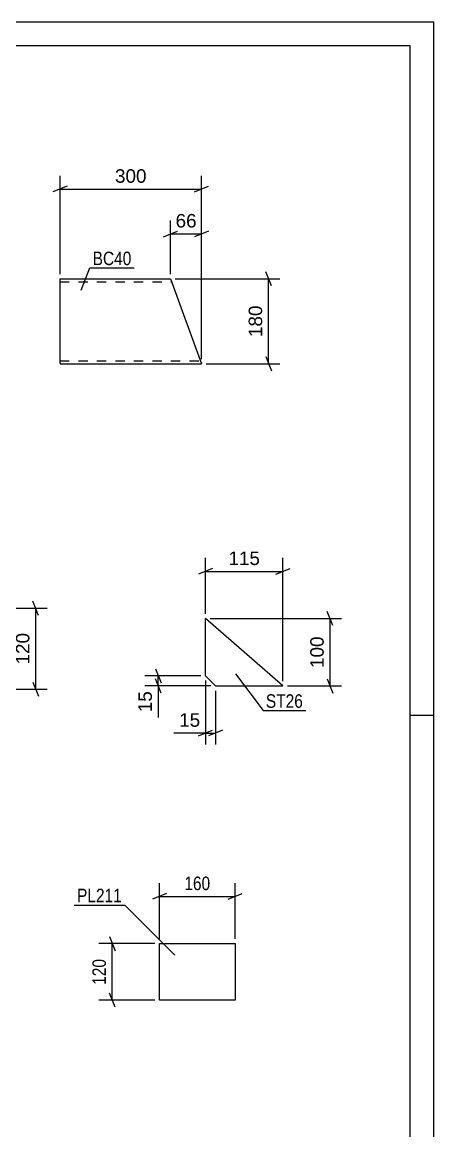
# Model space of a CAD drawing. Header units: millimetres. Extents: x 0 to 841, y 0 to 594.
# Drawn here: x 753.7 to 841, y 358.9 to 594 of the extents above; entities that cross this region are included whole.
import ezdxf

# ---------------------------------------------------------------- set-up
doc = ezdxf.new("R2010")
doc.units = ezdxf.units.MM
doc.linetypes.add('DXK_LINE_DOT2', pattern=[3.9198, 1.9599, -1.9599])
doc.styles.add('Arial', font='ARIAL.TTF', dxfattribs={"height": 0.2})
doc.styles.add('Arial Narrow', font='ARIALN.TTF', dxfattribs={"height": 0.2})

# ---------------------------------------------------------------- blocks, each defined once
blk = doc.blocks.new('Unknown-318884472-1130')
at = {"color": 5, "linetype": 'Continuous'}
for p, q in [((841, 594), (0, 594)), ((841, 0), (841, 594)), ((836, 589), (5, 589)), ((836, 5), (836, 589)), ((841, 447), (836, 447))]:
    blk.add_line(p, q, dxfattribs=at)
blk = doc.blocks.new('Part-318884472-5902 - 5896')
at = {"color": 2, "linetype": 'Continuous'}
for p, q in [((792.58, 455.4), (792.58, 467.55)), ((809.01, 453.26), (792.58, 467.55)), ((794.72, 453.26), (792.58, 455.4)), ((794.72, 453.26), (809.01, 453.26))]:
    blk.add_line(p, q, dxfattribs=at)
blk = doc.blocks.new('Part-318884472-5383 - 5377')
at = {"color": 2, "linetype": 'Continuous'}
for p, q in [((761.75, 539.58), (785.19, 539.58)), ((761.75, 521.67), (761.75, 539.58)), ((785.19, 539.58), (791.74, 521.58)), ((761.75, 521.67), (761.75, 521.58)), ((761.75, 521.58), (791.74, 521.58))]:
    blk.add_line(p, q, dxfattribs=at)
at = {"color": 7, "linetype": 'DXK_LINE_DOT2'}
for p, q in [((761.75, 538.98), (785.41, 538.98)), ((761.75, 522.18), (761.75, 522.23)), ((761.75, 522.18), (791.53, 522.18)), ((791.53, 522.18), (791.51, 522.23))]:
    blk.add_line(p, q, dxfattribs=at)
blk = doc.blocks.new('Part-318884472-11434 - 11433')
at = {"color": 2, "linetype": 'Continuous'}
for p, q in [((782.83, 386.63), (782.83, 398.63)), ((782.83, 398.63), (798.87, 398.63)), ((798.87, 398.63), (798.87, 386.63)), ((798.87, 386.63), (782.83, 386.63))]:
    blk.add_line(p, q, dxfattribs=at)
blk = doc.blocks.new('StraightDimension-318884472-5936 - 5896')
at = {"color": 7, "linetype": 'Continuous'}
for p, q in [((819.61, 466.05), (818.41, 469.05)), ((793.58, 467.55), (821.41, 467.55)), ((819.01, 453.26), (819.01, 467.55)), ((818.41, 454.76), (819.61, 451.76)), ((810.01, 453.26), (821.41, 453.26))]:
    blk.add_line(p, q, dxfattribs=at)
at = {"color": 0}
blk.add_wipeout([(818.26, 464.34), (814.06, 464.34), (814.06, 456.47), (818.26, 456.47)], dxfattribs=at)
at = {"color": 3, "style": 'Arial'}
blk.add_text('100', height=2.865, rotation=90.0002, dxfattribs=at).set_placement((817.66, 457.07))
blk = doc.blocks.new('StraightDimension-318884472-5904 - 5896')
at = {"color": 7, "linetype": 'Continuous'}
for p, q in [((792.58, 454.4), (792.58, 440.86)), ((794.72, 452.26), (794.72, 440.86)), ((791.08, 442.66), (794.08, 443.86)), ((792.58, 443.26), (794.72, 443.26)), ((796.22, 443.86), (793.22, 442.66))]:
    blk.add_line(p, q, dxfattribs=at)
at = {"color": 0}
blk.add_wipeout([(792.06, 444.01), (792.06, 448.21), (786.41, 448.21), (786.41, 444.01)], dxfattribs=at)
at = {"color": 7, "linetype": 'Continuous'}
blk.add_line((792.58, 443.26), (785.88, 443.26), dxfattribs=at)
blk.add_line((792.58, 443.26), (785.88, 443.26), dxfattribs=at)
at = {"color": 3, "style": 'Arial'}
blk.add_text('15', height=2.865, dxfattribs=at).set_placement((787.01, 444.61))
blk = doc.blocks.new('StraightDimension-318884472-5915 - 5896')
at = {"color": 7, "linetype": 'Continuous'}
for p, q in [((792.58, 468.55), (792.58, 480.4)), ((809.01, 454.26), (809.01, 480.4)), ((794.08, 478.15), (791.08, 476.95)), ((792.58, 477.55), (809.01, 477.55)), ((807.51, 476.95), (810.51, 478.15))]:
    blk.add_line(p, q, dxfattribs=at)
at = {"color": 0}
blk.add_wipeout([(804.73, 478.3), (804.73, 482.5), (796.86, 482.5), (796.86, 478.3)], dxfattribs=at)
at = {"color": 3, "style": 'Arial'}
blk.add_text('115', height=2.865, dxfattribs=at).set_placement((797.46, 478.9))
blk = doc.blocks.new('StraightDimension-318884472-5925 - 5896')
at = {"color": 7, "linetype": 'Continuous'}
for p, q in [((781.98, 456.9), (783.18, 453.9)), ((791.58, 455.4), (779.73, 455.4)), ((783.18, 451.76), (781.98, 454.76)), ((782.58, 453.26), (782.58, 455.4)), ((793.72, 453.26), (779.73, 453.26))]:
    blk.add_line(p, q, dxfattribs=at)
at = {"color": 0}
blk.add_wipeout([(781.83, 452.74), (777.63, 452.74), (777.63, 447.09), (781.83, 447.09)], dxfattribs=at)
at = {"color": 7, "linetype": 'Continuous'}
blk.add_line((782.58, 453.26), (782.58, 446.56), dxfattribs=at)
blk.add_line((782.58, 453.26), (782.58, 446.56), dxfattribs=at)
at = {"color": 3, "style": 'Arial'}
blk.add_text('15', height=2.865, rotation=90.0002, dxfattribs=at).set_placement((781.23, 447.69))
blk = doc.blocks.new('StraightDimension-318884472-5415 - 5377')
at = {"color": 7, "linetype": 'Continuous'}
for p, q in [((785.19, 540.58), (785.19, 551.96)), ((791.74, 522.58), (791.74, 551.96)), ((783.69, 548.51), (786.69, 549.71)), ((785.19, 549.11), (791.74, 549.11)), ((793.24, 549.71), (790.24, 548.51))]:
    blk.add_line(p, q, dxfattribs=at)
at = {"color": 0}
blk.add_wipeout([(791.29, 549.86), (791.29, 554.06), (785.65, 554.06), (785.65, 549.86)], dxfattribs=at)
at = {"color": 3, "style": 'Arial'}
blk.add_text('66', height=2.865, dxfattribs=at).set_placement((786.25, 550.46))
blk = doc.blocks.new('StraightDimension-318884472-5386 - 5377')
at = {"color": 7, "linetype": 'Continuous'}
for p, q in [((761.75, 540.58), (761.75, 561.45)), ((791.74, 522.58), (791.74, 561.45)), ((763.25, 559.2), (760.25, 558)), ((761.75, 558.6), (791.74, 558.6)), ((790.24, 558), (793.24, 559.2))]:
    blk.add_line(p, q, dxfattribs=at)
at = {"color": 0}
blk.add_wipeout([(780.68, 559.35), (780.68, 563.55), (772.81, 563.55), (772.81, 559.35)], dxfattribs=at)
at = {"color": 3, "style": 'Arial'}
blk.add_text('300', height=2.865, dxfattribs=at).set_placement((773.41, 559.95))
blk = doc.blocks.new('StraightDimension-318884472-5397 - 5377')
at = {"color": 7, "linetype": 'Continuous'}
for p, q in [((806.56, 538.08), (805.36, 541.08)), ((786.19, 539.58), (808.36, 539.58)), ((805.96, 521.58), (805.96, 539.58)), ((805.36, 523.08), (806.56, 520.08)), ((792.74, 521.58), (808.36, 521.58))]:
    blk.add_line(p, q, dxfattribs=at)
at = {"color": 0}
blk.add_wipeout([(805.21, 534.52), (801.01, 534.52), (801.01, 526.64), (805.21, 526.64)], dxfattribs=at)
at = {"color": 3, "style": 'Arial'}
blk.add_text('180', height=2.865, rotation=90.0002, dxfattribs=at).set_placement((804.61, 527.24))
blk = doc.blocks.new('StraightDimension-318884472-1487 - 1429')
at = {"color": 7, "linetype": 'Continuous'}
for p, q in [((757.21, 468.23), (756.01, 471.23)), ((730.47, 469.73), (759.01, 469.73)), ((756.61, 452.59), (756.61, 469.73)), ((756.01, 454.09), (757.21, 451.09)), ((747.61, 452.59), (759.01, 452.59))]:
    blk.add_line(p, q, dxfattribs=at)
at = {"color": 0}
blk.add_wipeout([(755.86, 465.1), (751.66, 465.1), (751.66, 457.22), (755.86, 457.22)], dxfattribs=at)
at = {"color": 3, "style": 'Arial'}
blk.add_text('120', height=2.865, rotation=90.0002, dxfattribs=at).set_placement((755.26, 457.82))
blk = doc.blocks.new('StraightDimension-318884472-11562 - 11433')
at = {"color": 7, "linetype": 'Continuous'}
for p, q in [((772.23, 400.13), (773.43, 397.13)), ((781.83, 398.63), (769.98, 398.63)), ((772.83, 386.63), (772.83, 398.63)), ((773.43, 385.13), (772.23, 388.13)), ((781.83, 386.63), (769.98, 386.63))]:
    blk.add_line(p, q, dxfattribs=at)
at = {"color": 0}
blk.add_wipeout([(772.08, 395.97), (767.88, 395.97), (767.88, 389.29), (772.08, 389.29)], dxfattribs=at)
at = {"color": 3, "style": 'Arial Narrow'}
blk.add_text('120', height=2.863, rotation=90.0002, dxfattribs=at).set_placement((771.48, 389.89))
blk = doc.blocks.new('StraightDimension-318884472-11566 - 11433')
at = {"color": 7, "linetype": 'Continuous'}
for p, q in [((782.83, 399.63), (782.83, 411.48)), ((798.87, 399.63), (798.87, 411.48)), ((784.33, 409.23), (781.33, 408.03)), ((797.37, 408.03), (800.37, 409.23)), ((782.83, 408.63), (798.87, 408.63))]:
    blk.add_line(p, q, dxfattribs=at)
at = {"color": 0}
blk.add_wipeout([(794.19, 409.38), (794.19, 413.58), (787.51, 413.58), (787.51, 409.38)], dxfattribs=at)
at = {"color": 3, "style": 'Arial Narrow'}
blk.add_text('160', height=2.863, dxfattribs=at).set_placement((788.11, 409.98))
blk = doc.blocks.new('Mark-318884472-5898 - 5896')
at = {"color": 0}
blk.add_wipeout([(813.25, 448.63), (813.25, 451.63), (805.39, 451.63), (805.39, 448.63)], dxfattribs=at)
blk.add_wipeout([(813.25, 448.63), (813.25, 451.63), (805.39, 451.63), (805.39, 448.63)], dxfattribs=at)
at = {"color": 30, "linetype": 'Continuous'}
for p, q in [((798.93, 455.82), (804.79, 448.03)), ((804.79, 448.03), (813.85, 448.03))]:
    blk.add_line(p, q, dxfattribs=at)
at = {"color": 3, "style": 'Arial Narrow'}
blk.add_text('ST26', height=2.863, dxfattribs=at).set_placement((805.39, 448.63))
blk = doc.blocks.new('Mark-318884472-5379 - 5377')
at = {"color": 0}
blk.add_wipeout([(776.89, 542.48), (776.89, 545.48), (768.67, 545.48), (768.67, 542.48)], dxfattribs=at)
blk.add_wipeout([(776.89, 542.48), (776.89, 545.48), (768.67, 545.48), (768.67, 542.48)], dxfattribs=at)
at = {"color": 30, "linetype": 'Continuous'}
for p, q in [((766.22, 537.16), (768.07, 541.88)), ((768.07, 541.88), (777.49, 541.88))]:
    blk.add_line(p, q, dxfattribs=at)
at = {"color": 3, "style": 'Arial Narrow'}
blk.add_text('BC40', height=2.863, dxfattribs=at).set_placement((768.67, 542.48))
blk = doc.blocks.new('Mark-318884472-11643 - 11433')
at = {"color": 0}
blk.add_wipeout([(774.86, 407.41), (774.86, 410.41), (765.36, 410.41), (765.36, 407.41)], dxfattribs=at)
blk.add_wipeout([(774.86, 407.41), (774.86, 410.41), (765.36, 410.41), (765.36, 407.41)], dxfattribs=at)
at = {"color": 30, "linetype": 'Continuous'}
for p in [(764.76, 406.81), (786.07, 396.2)]:
    blk.add_line(p, (775.46, 406.81), dxfattribs=at)
at = {"color": 3, "style": 'Arial Narrow'}
blk.add_text('PL211', height=2.863, dxfattribs=at).set_placement((765.36, 407.41))

msp = doc.modelspace()

# ---------------------------------------------------------------- block references
for name in ['Unknown-318884472-1130', 'Part-318884472-5383 - 5377', 'Part-318884472-5902 - 5896', 'Part-318884472-11434 - 11433']:
    msp.add_blockref(name, (0, 0))

# ---------------------------------------------------------------- next in the draw order: block references
for name in ['StraightDimension-318884472-5415 - 5377', 'StraightDimension-318884472-1487 - 1429', 'StraightDimension-318884472-5936 - 5896', 'StraightDimension-318884472-11562 - 11433']:
    msp.add_blockref(name, (0, 0))

# ---------------------------------------------------------------- next in the draw order: block references
for name in ['StraightDimension-318884472-5386 - 5377', 'StraightDimension-318884472-5904 - 5896', 'StraightDimension-318884472-11566 - 11433']:
    msp.add_blockref(name, (0, 0))

# ---------------------------------------------------------------- next in the draw order: block references
for name in ['Mark-318884472-5379 - 5377', 'StraightDimension-318884472-5397 - 5377', 'StraightDimension-318884472-5915 - 5896', 'Mark-318884472-11643 - 11433']:
    msp.add_blockref(name, (0, 0))

# ---------------------------------------------------------------- next in the draw order: block references
for name in ['StraightDimension-318884472-5925 - 5896', 'Mark-318884472-5898 - 5896']:
    msp.add_blockref(name, (0, 0))

doc.saveas('drawing.dxf')
